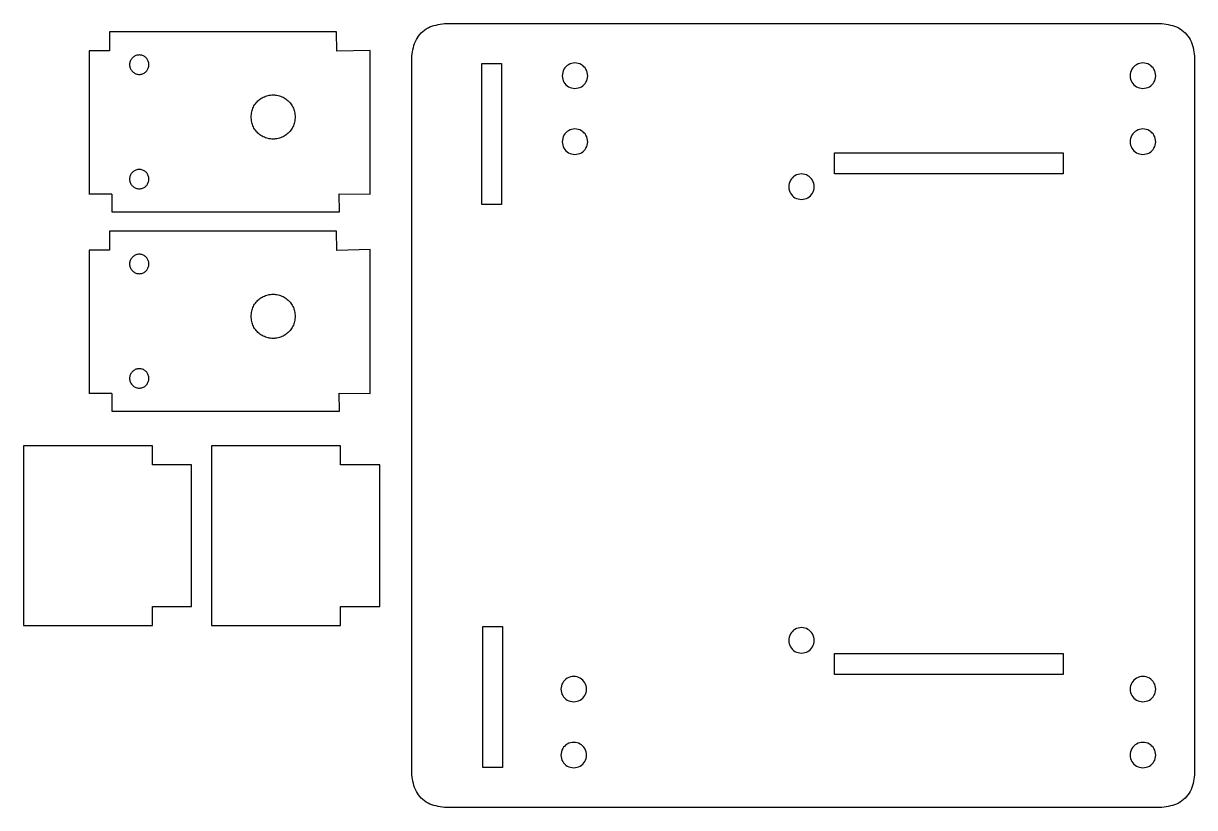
# Model space of a CAD drawing. Extents: x 14 to 581, y 78 to 764.
# Drawn here: x 73 to 581, y 78 to 418 of the extents above; entities that cross this region are included whole.
import ezdxf

# ---------------------------------------------------------------- set-up
doc = ezdxf.new("R2010")
doc.units = 0
doc.layers.add('Layer_1', color=7, linetype='CONTINUOUS')

msp = doc.modelspace()

# ---------------------------------------------------------------- linework, layer by layer
at = {"layer": 'Layer_1', "color": 7}
for points in [[(255.596798, 418.121562), (566.789518, 418.121562)], [(255.596798, 418.121562), (255.596798, 418.121562)], [(111.263686, 344.124426), (111.263686, 336.389946), (209.991926, 336.389946), (209.840246, 344.276026), (223.337686, 344.124426), (223.337686, 406.455138), (208.930326, 406.151778), (208.778726, 414.492898), (110.202086, 414.492898), (110.202086, 406.303458), (101.464014, 406.303458), (101.464014, 343.972746)], [(241.420878, 92.376282), (241.420878, 403.94833)], [(580.965438, 403.94833), (580.965438, 92.376282)], [(127.360006, 400.244578), (127.360006, 400.244578)], [(312.170308, 389.916103), (312.170308, 389.916103)], [(558.570308, 389.916103), (558.570308, 389.916103)], [(190.789926, 377.557538), (190.789926, 377.557538)], [(312.170308, 361.331751), (312.170308, 361.331751)], [(424.72567, 362.065322), (523.938262, 362.065322), (523.938262, 352.994458), (424.72567, 352.994458), (424.72567, 362.065322)], [(558.570308, 361.331751), (558.570308, 361.331751)], [(127.360006, 350.638266), (127.360006, 350.638266)], [(410.411446, 341.796874), (410.411446, 341.796874)], [(111.263686, 257.724426), (111.263686, 249.989946), (209.991926, 249.989946), (209.840246, 257.876026), (223.337686, 257.724426), (223.337686, 320.055138), (208.930326, 319.751778), (208.778726, 328.092898), (110.202086, 328.092898), (110.202086, 319.903458), (101.464014, 319.903458), (101.464014, 257.572746)], [(127.360006, 313.844578), (127.360006, 313.844578)], [(190.789926, 291.157538), (190.789926, 291.157538)], [(127.360006, 264.238266), (127.360006, 264.238266)], [(410.411446, 145.133154), (410.411446, 145.133154)], [(424.72567, 144.992154), (523.938262, 144.992154), (523.938262, 135.92129), (424.72567, 135.92129), (424.72567, 144.992154)], [(311.621876, 124.005959), (311.621876, 124.005959)], [(558.570308, 124.005959), (558.570308, 124.005959)], [(311.621876, 95.421607), (311.621876, 95.421607)], [(558.570308, 95.421607), (558.570308, 95.421607)], [(566.789518, 78.203058), (255.596798, 78.203058)]]:
    msp.add_lwpolyline(points, dxfattribs=at)
at = {"layer": 'Layer_1', "color": 5}
for points in [[(271.799102, 400.793618), (280.303038, 400.793618), (280.303038, 339.698506), (271.799102, 339.698506), (271.799102, 400.793618)], [(72.899334, 234.941306), (72.899334, 157.166346), (128.899334, 157.166346), (128.899334, 165.391386), (145.874334, 165.391386), (145.874334, 226.741306), (128.899334, 226.741306), (128.899334, 234.941306), (72.899334, 234.941306), (72.899334, 234.941306)], [(154.499334, 234.941306), (154.499334, 157.166346), (210.499334, 157.166346), (210.499334, 165.391386), (227.474334, 165.391386), (227.474334, 226.741306), (210.499334, 226.741306), (210.499334, 234.941306), (154.499334, 234.941306), (154.499334, 234.941306)], [(272.199102, 156.706018), (280.703038, 156.706018), (280.703038, 95.610906), (272.199102, 95.610906), (272.199102, 156.706018)]]:
    msp.add_lwpolyline(points, dxfattribs=at)
at = {"layer": 'Layer_1', "color": 7}
for points, knots in [([(241.420878, 403.94833), (241.807757, 406.435807), (242.569217, 411.331684), (248.212679, 416.973685), (253.10893, 417.734818), (255.596798, 418.121562)], [0, 0, 0, 0, 7.419722, 14.603571, 22.024509, 22.024509, 22.024509, 22.024509]), ([(566.789518, 418.121562), (569.277385, 417.734818), (574.173636, 416.973685), (579.817098, 411.331684), (580.578558, 406.435807), (580.965438, 403.94833)], [0, 0, 0, 0, 7.420938, 14.604787, 22.024509, 22.024509, 22.024509, 22.024509]), ([(127.360006, 400.244578), (127.321646, 399.998399), (127.245538, 399.509961), (127.080728, 398.79185), (126.812691, 398.115277), (126.401911, 397.51955), (125.886942, 397.013041), (125.283969, 396.595187), (124.613849, 396.281963), (123.896334, 396.086986), (123.157107, 396.020014), (122.41737, 396.087092), (121.699593, 396.281188), (121.032314, 396.593604), (120.43716, 397.014406), (119.927389, 397.524322), (119.506743, 398.119126), (119.194234, 398.785833), (118.999992, 399.503618), (118.933056, 400.244578), (118.999992, 400.985538), (119.194234, 401.703323), (119.506743, 402.370031), (119.927389, 402.964834), (120.43716, 403.47475), (121.032314, 403.895552), (121.699593, 404.207969), (122.41737, 404.402065), (123.157107, 404.469142), (123.896334, 404.402171), (124.613849, 404.207193), (125.283969, 403.893969), (125.886942, 403.476115), (126.401911, 402.969607), (126.812691, 402.373879), (127.080728, 401.697307), (127.245538, 400.979195), (127.321646, 400.490757), (127.360006, 400.244578)], [0, 0, 0, 0, 0.747381, 1.482859, 2.206711, 2.915749, 3.636861, 4.362719, 5.106249, 5.845152, 6.582297, 7.321156, 8.061704, 8.802059, 9.519848, 10.237496, 10.954931, 11.69458, 12.434777, 13.174755, 13.914732, 14.654929, 15.394579, 16.112014, 16.829661, 17.547451, 18.287806, 19.028354, 19.767213, 20.504357, 21.243261, 21.98679, 22.712648, 23.433761, 24.142798, 24.866651, 25.602129, 26.34951, 26.34951, 26.34951, 26.34951]), ([(312.170308, 389.916103), (311.19576, 390.068048), (309.275567, 390.367431), (307.16158, 392.568329), (306.378272, 395.439321), (307.16158, 398.340456), (309.275567, 400.452713), (312.170303, 401.236586), (315.065035, 400.452717), (317.178996, 398.340447), (317.962277, 395.439321), (317.178996, 392.568337), (315.065035, 390.367428), (313.144852, 390.068047), (312.170308, 389.916103)], [0, 0, 0, 0, 2.890524, 5.695322, 8.585844, 11.476365, 14.281164, 17.171687, 20.062196, 22.866975, 25.757492, 28.64801, 31.452788, 34.343297, 34.343297, 34.343297, 34.343297]), ([(558.570308, 389.916103), (557.59576, 390.068048), (555.675567, 390.367431), (553.56158, 392.568329), (552.778272, 395.439321), (553.56158, 398.340456), (555.675567, 400.452713), (558.570303, 401.236586), (561.465035, 400.452717), (563.578996, 398.340447), (564.362277, 395.439321), (563.578996, 392.568337), (561.465035, 390.367428), (559.544852, 390.068047), (558.570308, 389.916103)], [0, 0, 0, 0, 2.890524, 5.695322, 8.585844, 11.476365, 14.281164, 17.171687, 20.062196, 22.866975, 25.757492, 28.64801, 31.452788, 34.343297, 34.343297, 34.343297, 34.343297]), ([(171.656006, 377.557538), (171.693705, 377.930179), (171.768838, 378.672838), (171.934849, 379.777016), (172.20832, 380.852767), (172.637456, 381.873337), (173.195708, 382.828279), (173.867118, 383.717303), (174.634969, 384.530245), (175.491779, 385.253031), (176.425642, 385.871155), (177.427011, 386.373689), (178.480932, 386.756344), (179.567272, 387.01293), (180.670502, 387.140214), (181.775429, 387.140214), (182.878659, 387.01293), (183.964999, 386.756344), (185.01892, 386.373689), (186.020289, 385.871155), (186.954152, 385.253031), (187.810963, 384.530245), (188.578813, 383.717303), (189.250223, 382.828279), (189.808475, 381.873337), (190.237611, 380.852767), (190.511082, 379.777016), (190.677093, 378.672838), (190.752226, 377.930179), (190.789926, 377.557538)], [0, 0, 0, 0, 1.123577, 2.239244, 3.347272, 4.443829, 5.548852, 6.65754, 7.77899, 8.896709, 10.013066, 11.130859, 12.249996, 13.369265, 14.471854, 15.574224, 16.676813, 17.796082, 18.915218, 20.033012, 21.149369, 22.267088, 23.388538, 24.497225, 25.602249, 26.698806, 27.806833, 28.9225, 30.046078, 30.046078, 30.046078, 30.046078]), ([(190.789926, 377.557538), (190.752226, 377.184897), (190.677093, 376.442239), (190.511082, 375.33806), (190.237611, 374.26231), (189.808476, 373.241739), (189.250221, 372.2868), (188.578831, 371.397775), (187.810949, 370.584888), (186.95415, 369.862118), (186.020274, 369.244012), (185.018932, 368.741403), (183.965001, 368.358735), (182.878659, 368.102146), (181.775429, 367.974862), (180.670502, 367.974862), (179.567272, 368.102146), (178.48093, 368.358735), (177.427, 368.741403), (176.425657, 369.244012), (175.491781, 369.862118), (174.634983, 370.584888), (173.8671, 371.397775), (173.195711, 372.2868), (172.637455, 373.241739), (172.20832, 374.26231), (171.934849, 375.33806), (171.768838, 376.442239), (171.693705, 377.184897), (171.656006, 377.557538)], [0, 0, 0, 0, 1.123577, 2.239244, 3.347272, 4.443829, 5.548852, 6.65754, 7.778949, 8.896655, 10.01301, 11.130829, 12.249972, 13.369242, 14.471831, 15.574201, 16.67679, 17.79606, 18.915203, 20.033022, 21.149377, 22.267083, 23.388492, 24.49718, 25.602203, 26.69876, 27.806788, 28.922455, 30.046032, 30.046032, 30.046032, 30.046032]), ([(312.170308, 361.331751), (311.19576, 361.483696), (309.275567, 361.783079), (307.16158, 363.983977), (306.378272, 366.854969), (307.16158, 369.756104), (309.275567, 371.868361), (312.170303, 372.652234), (315.065035, 371.868365), (317.178996, 369.756095), (317.962277, 366.854969), (317.178996, 363.983985), (315.065035, 361.783076), (313.144852, 361.483695), (312.170308, 361.331751)], [0, 0, 0, 0, 2.890524, 5.695322, 8.585844, 11.476365, 14.281164, 17.171687, 20.062196, 22.866975, 25.757492, 28.64801, 31.452788, 34.343297, 34.343297, 34.343297, 34.343297]), ([(558.570308, 361.331751), (557.59576, 361.483696), (555.675567, 361.783079), (553.56158, 363.983977), (552.778272, 366.854969), (553.56158, 369.756104), (555.675567, 371.868361), (558.570303, 372.652234), (561.465035, 371.868365), (563.578996, 369.756095), (564.362277, 366.854969), (563.578996, 363.983985), (561.465035, 361.783076), (559.544852, 361.483695), (558.570308, 361.331751)], [0, 0, 0, 0, 2.890524, 5.695322, 8.585844, 11.476365, 14.281164, 17.171687, 20.062196, 22.866975, 25.757492, 28.64801, 31.452788, 34.343297, 34.343297, 34.343297, 34.343297]), ([(127.360006, 350.638266), (127.321646, 350.392087), (127.245538, 349.903649), (127.080728, 349.185538), (126.812691, 348.508965), (126.401911, 347.913238), (125.886942, 347.406729), (125.283969, 346.988875), (124.613849, 346.675651), (123.896334, 346.480674), (123.157107, 346.413702), (122.41737, 346.48078), (121.699593, 346.674876), (121.032314, 346.987292), (120.43716, 347.408094), (119.927389, 347.91801), (119.506743, 348.512814), (119.194234, 349.179521), (118.999992, 349.897306), (118.933056, 350.638266), (118.999992, 351.379226), (119.194234, 352.097011), (119.506743, 352.763719), (119.927392, 353.358529), (120.43717, 353.868455), (121.032291, 354.28933), (121.699594, 354.601715), (122.417375, 354.795766), (123.157107, 354.862812), (123.896329, 354.795872), (124.613848, 354.60094), (125.283992, 354.287747), (125.886932, 353.86982), (126.401908, 353.363301), (126.81269, 352.767568), (127.080728, 352.090995), (127.245538, 351.372883), (127.321646, 350.884445), (127.360006, 350.638266)], [0, 0, 0, 0, 0.747381, 1.482859, 2.206711, 2.915749, 3.636861, 4.362719, 5.106249, 5.845152, 6.582297, 7.321156, 8.061704, 8.802059, 9.519848, 10.237496, 10.954931, 11.69458, 12.434777, 13.174755, 13.914732, 14.654929, 15.394579, 16.112016, 16.829678, 17.5475, 18.287846, 19.028383, 19.76724, 20.504382, 21.243274, 21.986794, 22.712685, 23.433811, 24.142851, 24.866704, 25.602182, 26.349563, 26.349563, 26.349563, 26.349563]), ([(410.411446, 341.796874), (409.436898, 341.948819), (407.516705, 342.248202), (405.402716, 344.449097), (404.619408, 347.320089), (405.402717, 350.221224), (407.516704, 352.333483), (410.411439, 353.117358), (413.306173, 352.333487), (415.42013, 350.221215), (416.20341, 347.320089), (415.42013, 344.449106), (413.306171, 342.248199), (411.385989, 341.948818), (410.411446, 341.796874)], [0, 0, 0, 0, 2.890524, 5.695322, 8.585842, 11.476364, 14.281164, 17.171689, 20.062197, 22.866975, 25.757493, 28.648009, 31.452785, 34.343293, 34.343293, 34.343293, 34.343293]), ([(111.263686, 344.124442), (108.979606, 344.124442), (105.856299, 344.124442), (102.614224, 344.124442), (101.656229, 344.124442), (101.537462, 344.124442)], [0, 0, 0, 0, 6.852238, 9.369922, 9.726224, 9.726224, 9.726224, 9.726224]), ([(127.360006, 313.844578), (127.321646, 313.598399), (127.245538, 313.109961), (127.080728, 312.39185), (126.812691, 311.715277), (126.401911, 311.11955), (125.886942, 310.613041), (125.283969, 310.195187), (124.613849, 309.881963), (123.896334, 309.686986), (123.157107, 309.620014), (122.41737, 309.687092), (121.699593, 309.881188), (121.032314, 310.193604), (120.43716, 310.614406), (119.927389, 311.124322), (119.506743, 311.719126), (119.194234, 312.385833), (118.999992, 313.103618), (118.933056, 313.844578), (118.999992, 314.585538), (119.194234, 315.303323), (119.506743, 315.970031), (119.927389, 316.564834), (120.43716, 317.07475), (121.032314, 317.495552), (121.699593, 317.807969), (122.41737, 318.002065), (123.157107, 318.069142), (123.896334, 318.002171), (124.613849, 317.807193), (125.283969, 317.493969), (125.886942, 317.076115), (126.401911, 316.569607), (126.812691, 315.973879), (127.080728, 315.297307), (127.245538, 314.579195), (127.321646, 314.090757), (127.360006, 313.844578)], [0, 0, 0, 0, 0.747381, 1.482859, 2.206711, 2.915749, 3.636861, 4.362719, 5.106249, 5.845152, 6.582297, 7.321156, 8.061704, 8.802059, 9.519848, 10.237496, 10.954931, 11.69458, 12.434777, 13.174755, 13.914732, 14.654929, 15.394579, 16.112014, 16.829661, 17.547451, 18.287806, 19.028354, 19.767213, 20.504357, 21.243261, 21.98679, 22.712648, 23.433761, 24.142798, 24.866651, 25.602129, 26.34951, 26.34951, 26.34951, 26.34951]), ([(171.656006, 291.157538), (171.693705, 291.530179), (171.768838, 292.272838), (171.934849, 293.377016), (172.20832, 294.452767), (172.637456, 295.473337), (173.195708, 296.428279), (173.867118, 297.317303), (174.634969, 298.130245), (175.491779, 298.853031), (176.425642, 299.471155), (177.427011, 299.973689), (178.480932, 300.356344), (179.567272, 300.61293), (180.670502, 300.740214), (181.775429, 300.740214), (182.878659, 300.61293), (183.964999, 300.356344), (185.01892, 299.973689), (186.020289, 299.471155), (186.954152, 298.853031), (187.810963, 298.130245), (188.578813, 297.317303), (189.250223, 296.428279), (189.808475, 295.473337), (190.237611, 294.452767), (190.511082, 293.377016), (190.677093, 292.272838), (190.752226, 291.530179), (190.789926, 291.157538)], [0, 0, 0, 0, 1.123577, 2.239244, 3.347272, 4.443829, 5.548852, 6.65754, 7.77899, 8.896709, 10.013066, 11.130859, 12.249996, 13.369265, 14.471854, 15.574224, 16.676813, 17.796082, 18.915218, 20.033012, 21.149369, 22.267088, 23.388538, 24.497225, 25.602249, 26.698806, 27.806833, 28.9225, 30.046078, 30.046078, 30.046078, 30.046078]), ([(190.789926, 291.157538), (190.752226, 290.784897), (190.677093, 290.042239), (190.511082, 288.93806), (190.237611, 287.86231), (189.808476, 286.841739), (189.250221, 285.8868), (188.578831, 284.997775), (187.810949, 284.184888), (186.95415, 283.462118), (186.020274, 282.844012), (185.018932, 282.341403), (183.965001, 281.958735), (182.878659, 281.702146), (181.775429, 281.574862), (180.670502, 281.574862), (179.567272, 281.702146), (178.48093, 281.958735), (177.427, 282.341403), (176.425657, 282.844012), (175.491781, 283.462118), (174.634983, 284.184888), (173.8671, 284.997775), (173.195711, 285.8868), (172.637455, 286.841739), (172.20832, 287.86231), (171.934849, 288.93806), (171.768838, 290.042239), (171.693705, 290.784897), (171.656006, 291.157538)], [0, 0, 0, 0, 1.123577, 2.239244, 3.347272, 4.443829, 5.548852, 6.65754, 7.778949, 8.896655, 10.01301, 11.130829, 12.249972, 13.369242, 14.471831, 15.574201, 16.67679, 17.79606, 18.915203, 20.033022, 21.149377, 22.267083, 23.388492, 24.49718, 25.602203, 26.69876, 27.806788, 28.922455, 30.046032, 30.046032, 30.046032, 30.046032]), ([(127.360006, 264.238266), (127.321646, 263.992087), (127.245538, 263.503649), (127.080728, 262.785538), (126.812691, 262.108965), (126.401911, 261.513238), (125.886942, 261.006729), (125.283969, 260.588875), (124.613849, 260.275651), (123.896334, 260.080674), (123.157107, 260.013702), (122.41737, 260.08078), (121.699593, 260.274876), (121.032314, 260.587292), (120.43716, 261.008094), (119.927389, 261.51801), (119.506743, 262.112814), (119.194234, 262.779521), (118.999992, 263.497306), (118.933056, 264.238266), (118.999992, 264.979226), (119.194234, 265.697011), (119.506743, 266.363719), (119.927392, 266.958529), (120.43717, 267.468455), (121.032291, 267.88933), (121.699594, 268.201715), (122.417375, 268.395766), (123.157107, 268.462812), (123.896329, 268.395872), (124.613848, 268.20094), (125.283992, 267.887747), (125.886932, 267.46982), (126.401908, 266.963301), (126.81269, 266.367568), (127.080728, 265.690995), (127.245538, 264.972883), (127.321646, 264.484445), (127.360006, 264.238266)], [0, 0, 0, 0, 0.747381, 1.482859, 2.206711, 2.915749, 3.636861, 4.362719, 5.106249, 5.845152, 6.582297, 7.321156, 8.061704, 8.802059, 9.519848, 10.237496, 10.954931, 11.69458, 12.434777, 13.174755, 13.914732, 14.654929, 15.394579, 16.112016, 16.829678, 17.5475, 18.287846, 19.028383, 19.76724, 20.504382, 21.243274, 21.986794, 22.712685, 23.433811, 24.142851, 24.866704, 25.602182, 26.349563, 26.349563, 26.349563, 26.349563]), ([(111.263686, 257.724442), (108.979606, 257.724442), (105.856299, 257.724442), (102.614224, 257.724442), (101.656229, 257.724442), (101.537462, 257.724442)], [0, 0, 0, 0, 6.852238, 9.369922, 9.726224, 9.726224, 9.726224, 9.726224]), ([(410.411446, 145.133154), (409.436898, 145.285099), (407.516705, 145.584482), (405.402716, 147.785377), (404.619408, 150.656369), (405.402717, 153.557504), (407.516704, 155.669763), (410.411439, 156.453638), (413.306173, 155.669767), (415.42013, 153.557495), (416.20341, 150.656369), (415.42013, 147.785386), (413.306171, 145.584479), (411.385989, 145.285098), (410.411446, 145.133154)], [0, 0, 0, 0, 2.890524, 5.695322, 8.585842, 11.476364, 14.281164, 17.171689, 20.062197, 22.866975, 25.757493, 28.648009, 31.452785, 34.343293, 34.343293, 34.343293, 34.343293]), ([(311.621876, 124.005959), (310.647328, 124.157904), (308.727135, 124.457287), (306.613148, 126.658185), (305.82984, 129.529177), (306.613148, 132.430312), (308.727135, 134.542569), (311.621871, 135.326442), (314.516603, 134.542573), (316.630564, 132.430303), (317.413845, 129.529177), (316.630564, 126.658193), (314.516603, 124.457284), (312.59642, 124.157903), (311.621876, 124.005959)], [0, 0, 0, 0, 2.890524, 5.695322, 8.585844, 11.476365, 14.281164, 17.171687, 20.062196, 22.866975, 25.757492, 28.64801, 31.452788, 34.343297, 34.343297, 34.343297, 34.343297]), ([(558.570308, 124.005959), (557.59576, 124.157904), (555.675567, 124.457287), (553.56158, 126.658185), (552.778272, 129.529177), (553.56158, 132.430312), (555.675567, 134.542569), (558.570303, 135.326442), (561.465035, 134.542573), (563.578996, 132.430303), (564.362277, 129.529177), (563.578996, 126.658193), (561.465035, 124.457284), (559.544852, 124.157903), (558.570308, 124.005959)], [0, 0, 0, 0, 2.890524, 5.695322, 8.585844, 11.476365, 14.281164, 17.171687, 20.062196, 22.866975, 25.757492, 28.64801, 31.452788, 34.343297, 34.343297, 34.343297, 34.343297]), ([(311.621876, 95.421607), (310.647328, 95.573552), (308.727135, 95.872935), (306.613148, 98.073833), (305.82984, 100.944825), (306.613148, 103.84596), (308.727135, 105.958217), (311.621871, 106.74209), (314.516603, 105.958221), (316.630564, 103.845951), (317.413845, 100.944825), (316.630564, 98.073841), (314.516603, 95.872932), (312.59642, 95.573551), (311.621876, 95.421607)], [0, 0, 0, 0, 2.890524, 5.695322, 8.585844, 11.476365, 14.281164, 17.171687, 20.062196, 22.866975, 25.757492, 28.64801, 31.452788, 34.343297, 34.343297, 34.343297, 34.343297]), ([(558.570308, 95.421607), (557.59576, 95.573552), (555.675567, 95.872935), (553.56158, 98.073833), (552.778272, 100.944825), (553.56158, 103.84596), (555.675567, 105.958217), (558.570303, 106.74209), (561.465035, 105.958221), (563.578996, 103.845951), (564.362277, 100.944825), (563.578996, 98.073841), (561.465035, 95.872932), (559.544852, 95.573551), (558.570308, 95.421607)], [0, 0, 0, 0, 2.890524, 5.695322, 8.585844, 11.476365, 14.281164, 17.171687, 20.062196, 22.866975, 25.757492, 28.64801, 31.452788, 34.343297, 34.343297, 34.343297, 34.343297]), ([(255.596798, 78.203058), (253.10893, 78.589802), (248.21268, 79.350933), (242.569217, 84.992931), (241.807757, 89.888806), (241.420878, 92.376282)], [0, 0, 0, 0, 7.420937, 14.604784, 22.024504, 22.024504, 22.024504, 22.024504]), ([(580.965438, 92.376282), (580.578558, 89.888806), (579.817099, 84.992931), (574.173635, 79.350933), (569.277385, 78.589802), (566.789518, 78.203058)], [0, 0, 0, 0, 7.41972, 14.603567, 22.024504, 22.024504, 22.024504, 22.024504])]:
    msp.add_open_spline(points, degree=3, knots=knots, dxfattribs=at)

doc.saveas('drawing.dxf')
